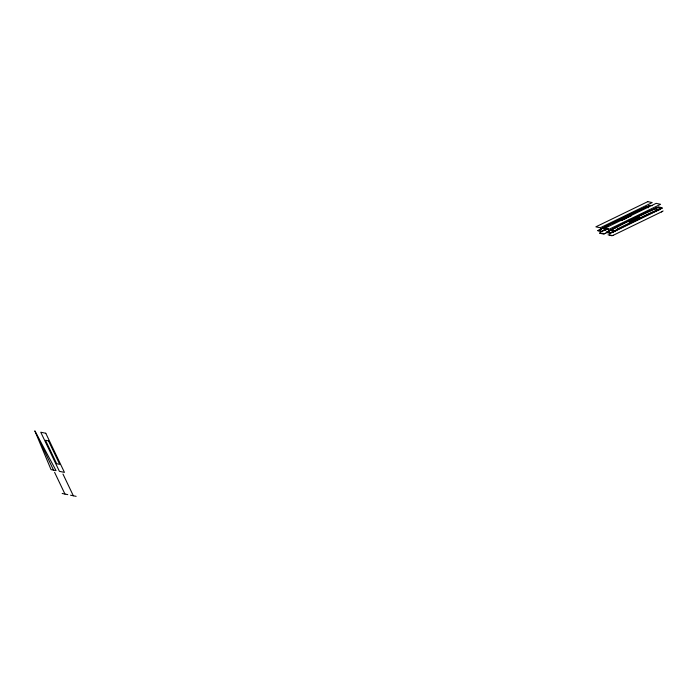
<?xml version="1.0" encoding="UTF-8"?>
<svg xmlns="http://www.w3.org/2000/svg" width="698" height="698" viewBox="0 0 698 698"><rect width="100%" height="100%" fill="white"/><g stroke="black" fill="none" stroke-linecap="round" stroke-linejoin="round"><path stroke-width="1.05" d="M600.097 232.896L604.311 233.76M608.054 234.798L611.963 235.767L613.254 235.243M663.1 210.953L661.39 211.904M605.192 228.708L601.929 231.535A322.738 30.293 64.1 0 0 597.889 230.706L606.222 226.161L649.777 205.526A322.738 30.293 64.1 0 1 652.246 205.683M607.042 228.708L601.929 231.535L597.889 230.706L602.74 228.211L608.691 229.476L660.578 204.296L656.12 203.371L604.224 228.56M625.207 217.034L619.501 219.809L621.953 220.306L631.472 215.691L628.942 215.115L620.382 219.268L621.613 219.521L630.172 215.359M600.271 232.731L599.556 233.219L603.587 234.048L604.887 233.525M654.017 209.723L654.602 209.374M662.385 211.442L613.08 235.366M608.508 225.358L599.774 229.598A577.438 573.407 -78.4 0 1 647.343 206.521L637.632 211.224M613.359 223.002L621.124 219.233M628.898 215.464L632.781 213.579M608.255 228.665L604.372 230.549A577.438 573.407 -78.4 0 1 607.906 228.647M627.895 221.58L627.65 221.065L637.169 216.45L639.883 217.506M630.817 220.786L630.381 219.87L635.834 217.226L636.82 217.881M634.177 218.378L606.257 232.425A322.738 30.293 64.1 0 1 610.305 233.254L612.748 232.268A577.438 573.407 -78.4 0 1 660.317 209.182L662.201 208.074A322.738 30.293 64.1 0 0 658.153 207.245L655.71 208.231A577.438 573.407 -78.4 0 0 608.141 231.317L618.821 226.135M635.093 217.907L635.599 218.649L635.093 217.907L635.861 217.54L635.791 218.151M636.131 217.427L655.71 208.231L636.297 217.654M633.182 219.573L634.805 218.788M608.569 231.797L604.712 233.647M635.599 218.649L634.875 218.998L634.569 218.299M627.65 221.065L630.128 221.615L639.638 216.999M649.777 205.526L645.982 207.219L648.433 207.725M638.199 217.078L639.839 217.41L630.329 222.025L627.868 221.528L637.387 216.904L637.169 216.45M609.371 234.938L611.378 235.348M62.174 493.477L67.75 494.629M70.542 495.196L76.126 496.348M632.946 219.085L633.26 219.783M630.381 219.87L631.577 220.961M631.332 220.446L630.582 220.28L636.785 217.802L631.21 220.376L630.87 219.678L631.611 220.463M34.9 431.024L56.067 470.661L51.05 469.632L34.9 431.024L53.563 470.147M635.834 217.226L636.192 218.238M632.536 220.132L632.039 219.39L632.371 220.097M630.128 221.615L630.373 222.121M624.108 217.078L624.989 218.91M62.968 474.038L73.334 495.772M54.592 472.319L64.958 494.053M613.568 230.427L610.305 233.254L606.257 232.425L611.108 229.93L613.568 230.427M618.079 228.595L612.748 232.268L660.317 209.182L653.328 211.494L618.079 228.595M647.744 201.652L595.856 226.841L600.315 227.757L652.211 202.577L647.744 201.652M628.802 214.757L619.292 219.373L621.744 219.879L631.262 215.254L628.802 214.757M658.153 207.245L654.349 208.938L656.809 209.444L662.201 208.074L658.153 207.245M45.78 433.257L40.763 432.228L59.417 471.351L64.443 472.38L45.78 433.257M48.511 440.874L45.492 440.255L56.695 463.734L59.705 464.353L48.511 440.874"/></g></svg>
